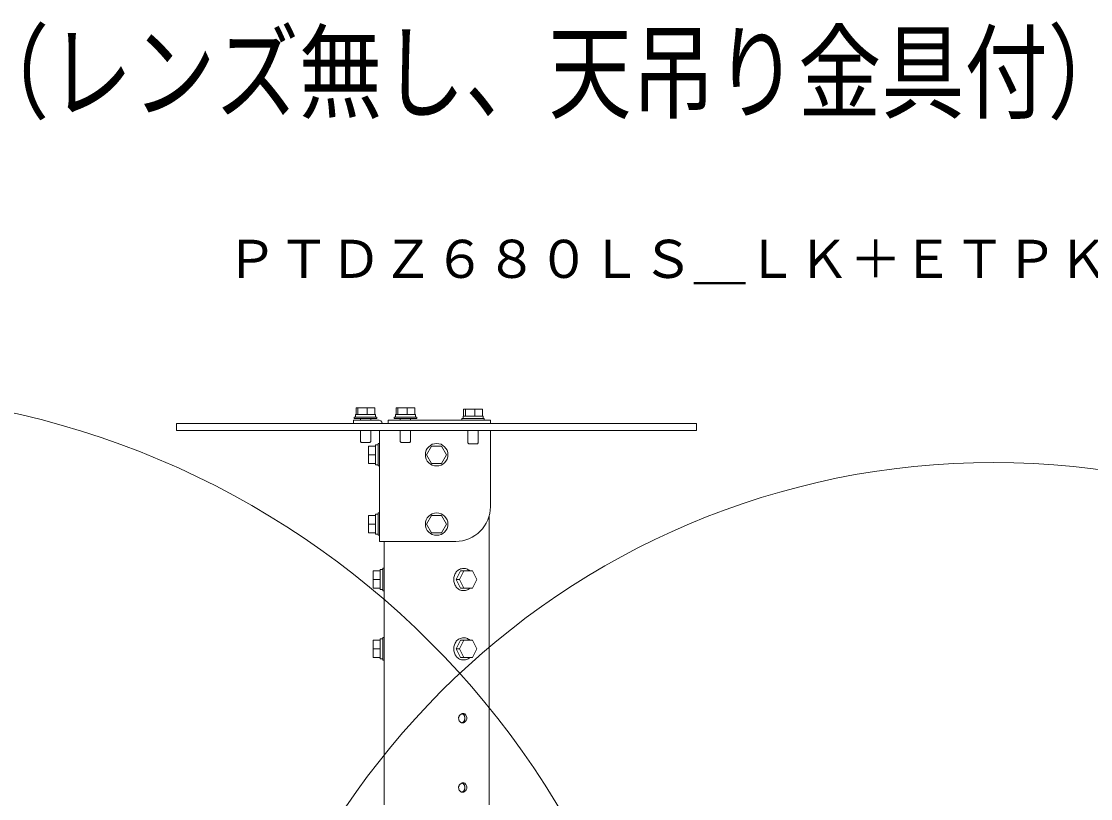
# Model space of a CAD drawing. Units: millimetres, scale not verified. Extents: x -62 to 72, y -57 to 57.
# Drawn here: x 5.04 to 46.17, y 26.92 to 56.8 of the extents above; entities that cross this region are included whole.
import ezdxf
from ezdxf.enums import TextEntityAlignment as Align

# ---------------------------------------------------------------- set-up
doc = ezdxf.new("R2010")
doc.units = ezdxf.units.MM
doc.header["$LTSCALE"] = 0.125
doc.layers.add('0-1_MOJI1', color=7, linetype='Continuous')
doc.layers.add('0-3_TOUROKU', color=7, linetype='Continuous')
doc.layers.add('0-5_GAIKEI', color=1, linetype='Continuous', lineweight=18)
doc.styles.add('ＭＳ ゴシック', font='')
doc.styles.get('ＭＳ ゴシック').set_extended_font_data('MS Gothic')

msp = doc.modelspace()

# ---------------------------------------------------------------- linework, layer by layer
at = {"layer": '0-5_GAIKEI'}
for p, q in [((17.9158, 41.9478), (18.6392, 41.9478)), ((17.9158, 41.9478), (17.9158, 41.6811)), ((17.9827, 41.6811), (17.9827, 41.9478)), ((18.6609, 41.6811), (17.9827, 41.6811)), ((18.3444, 41.6811), (18.3444, 41.9478)), ((18.6392, 41.6811), (18.6392, 41.9478)), ((18.6609, 41.6811), (18.6609, 41.5811)), ((19.3775, 41.5278), (19.3775, 41.5811)), ((19.3775, 41.5811), (20.2442, 41.5811)), ((19.4492, 41.9478), (20.1726, 41.9478)), ((19.4492, 41.9478), (19.4492, 41.6811)), ((19.516, 41.6811), (19.516, 41.9478)), ((20.1942, 41.6811), (19.516, 41.6811)), ((19.8777, 41.6811), (19.8777, 41.9478)), ((20.1726, 41.6811), (20.1726, 41.9478)), ((20.1942, 41.6811), (20.1942, 41.5811)), ((20.2442, 41.5811), (20.2442, 41.5278)), ((22.0492, 41.8944), (22.7726, 41.8944)), ((22.0492, 41.8944), (22.0492, 41.6278)), ((22.116, 41.6278), (22.116, 41.8944)), ((22.7942, 41.6278), (22.116, 41.6278)), ((22.4777, 41.6278), (22.4777, 41.8944)), ((22.7726, 41.6278), (22.7726, 41.8944)), ((22.7942, 41.6278), (22.7942, 41.5278)), ((18.7442, 41.4744), (17.8109, 41.4744)), ((17.8109, 41.4744), (17.8109, 41.3411)), ((18.0775, 41.4744), (18.0775, 41.5278)), ((18.4775, 41.5278), (18.4775, 41.4744)), ((23.0775, 41.4744), (19.1442, 41.4744)), ((19.1442, 41.4744), (19.1442, 41.3411)), ((20.2442, 41.5278), (19.3775, 41.5278)), ((19.6109, 41.4744), (19.6109, 41.5278)), ((20.0109, 41.5278), (20.0109, 41.4744)), ((22.8442, 41.5278), (22.8442, 41.4744)), ((23.0775, 41.3411), (23.0775, 41.4744)), ((18.0775, 40.6478), (18.0775, 41.0744)), ((18.4775, 41.0744), (18.4775, 40.6478)), ((19.6109, 40.6478), (19.6109, 41.0744)), ((20.0109, 41.0744), (20.0109, 40.6478)), ((22.2109, 40.5944), (22.2109, 41.0744)), ((22.6109, 41.0744), (22.6109, 40.5944)), ((18.1109, 40.6144), (18.0775, 40.6478)), ((18.1109, 40.6144), (18.4442, 40.6144)), ((18.6575, 40.4744), (18.3909, 40.4744)), ((18.4775, 40.6478), (18.4442, 40.6144)), ((18.6575, 40.5244), (18.7575, 40.5244)), ((18.7575, 40.5744), (18.8109, 40.5744)), ((18.7575, 39.7078), (18.7575, 40.5744)), ((19.6442, 40.6144), (19.6109, 40.6478)), ((19.6442, 40.6144), (19.9775, 40.6144)), ((20.0109, 40.6478), (19.9775, 40.6144)), ((20.8184, 40.4744), (20.626, 40.1411)), ((21.2033, 40.4744), (20.8184, 40.4744)), ((21.3958, 40.1411), (21.2033, 40.4744)), ((22.2442, 40.5611), (22.2109, 40.5944)), ((22.2442, 40.5611), (22.5775, 40.5611)), ((22.6109, 40.5944), (22.5775, 40.5611)), ((18.6575, 40.1411), (18.3909, 40.1411)), ((20.626, 40.1411), (20.8184, 39.8077)), ((21.2033, 39.8078), (21.3958, 40.1411)), ((18.8109, 39.7078), (18.7575, 39.7078)), ((20.8184, 39.8077), (21.2033, 39.8078)), ((18.6575, 37.8578), (18.7575, 37.8578)), ((18.7575, 37.9078), (18.8109, 37.9078)), ((18.7575, 37.0411), (18.7575, 37.9078)), ((18.6575, 37.8078), (18.3909, 37.8078)), ((18.6575, 37.4744), (18.3909, 37.4744)), ((20.8184, 37.8077), (20.626, 37.4744)), ((20.626, 37.4744), (20.8184, 37.1411)), ((21.2033, 37.8078), (20.8184, 37.8077)), ((21.3958, 37.4744), (21.2033, 37.8078)), ((21.2033, 37.1411), (21.3958, 37.4744)), ((18.8109, 37.0411), (18.7575, 37.0411)), ((20.8184, 37.1411), (21.2033, 37.1411)), ((18.8395, 35.6744), (18.5728, 35.6744)), ((18.8395, 35.7244), (18.9395, 35.7244)), ((18.9395, 35.7744), (18.9928, 35.7744)), ((18.9395, 34.9078), (18.9395, 35.7744)), ((21.7646, 35.3438), (21.9285, 35.6717)), ((22.0632, 35.6744), (21.8966, 35.3411)), ((21.9285, 35.6717), (21.9299, 35.6744)), ((21.9299, 35.6744), (22.3966, 35.6744)), ((22.5632, 35.3411), (22.3966, 35.6744)), ((18.8395, 35.3411), (18.5728, 35.3411)), ((21.7632, 35.3411), (21.7646, 35.3438)), ((21.7646, 35.3384), (21.7632, 35.3411)), ((21.7632, 35.3411), (21.8966, 35.3411)), ((21.9285, 35.0105), (21.7646, 35.3384)), ((21.8966, 35.3411), (22.0632, 35.0077)), ((21.9299, 35.0077), (21.9285, 35.0105)), ((22.3966, 35.0077), (21.9299, 35.0077)), ((22.3966, 35.0077), (22.5632, 35.3411)), ((18.9928, 34.9078), (18.9395, 34.9078)), ((18.8395, 33.0078), (18.5728, 33.0078)), ((18.8395, 33.0578), (18.9395, 33.0578)), ((18.9395, 33.1078), (18.9928, 33.1078)), ((18.9395, 32.2411), (18.9395, 33.1078)), ((21.7646, 32.6772), (21.9285, 33.005)), ((21.9285, 33.005), (21.9299, 33.0077)), ((21.9299, 33.0077), (22.3966, 33.0077)), ((22.5632, 32.6744), (22.3966, 33.0077)), ((18.8395, 32.6744), (18.5728, 32.6744)), ((21.7632, 32.6744), (21.7646, 32.6772)), ((21.7646, 32.6717), (21.7632, 32.6744)), ((21.7632, 32.6744), (21.8966, 32.6744)), ((21.9285, 32.3438), (21.7646, 32.6717)), ((22.3966, 32.3411), (22.5632, 32.6744)), ((18.9928, 32.2411), (18.9395, 32.2411)), ((21.9299, 32.3411), (21.9285, 32.3438)), ((22.3966, 32.3411), (21.9299, 32.3411))]:
    msp.add_line(p, q, dxfattribs=at)
at = {"layer": '0-5_GAIKEI', "color": 7}
for p, q in [((31.0109, 41.3411), (11.0109, 41.3411)), ((11.0109, 41.3411), (11.0109, 41.0744)), ((31.0109, 41.0744), (31.0109, 41.3411)), ((11.0109, 41.0744), (31.0109, 41.0744)), ((18.8109, 41.0744), (18.8109, 36.8078)), ((23.0775, 41.0744), (23.0775, 38.1411)), ((23.0275, 37.7794), (23.0275, 26.6744)), ((21.7442, 36.8078), (18.8109, 36.8078)), ((18.9942, 26.6744), (18.9942, 36.8078))]:
    msp.add_line(p, q, dxfattribs=at)
at = {"layer": '0-5_GAIKEI'}
msp.add_lwpolyline([(18.7109, 41.5811), (18.7109, 41.5278), (17.8442, 41.5278), (17.8442, 41.5811)], close=True, dxfattribs=at)
for points in [[(17.8942, 41.5811), (17.8942, 41.6811), (17.9821, 41.6811)], [(19.4275, 41.5811), (19.4275, 41.6811), (19.5155, 41.6811)], [(22.0275, 41.5278), (22.0275, 41.6278), (22.1155, 41.6278)], [(21.9775, 41.4744), (21.9775, 41.5278), (22.8442, 41.5278)], [(18.6575, 39.8078), (18.3909, 39.8078), (18.3909, 40.4744)], [(18.7575, 39.7578), (18.6575, 39.7578), (18.6575, 40.5244)], [(18.7575, 37.0911), (18.6575, 37.0911), (18.6575, 37.8578)], [(18.6575, 37.1411), (18.3909, 37.1411), (18.3909, 37.8078)], [(18.8395, 35.0078), (18.5728, 35.0078), (18.5728, 35.6744)], [(18.9395, 34.9578), (18.8395, 34.9578), (18.8395, 35.7244)], [(22.2864, 35.6744), (22.2582, 35.6991), (22.2274, 35.7206), (22.1936, 35.7381), (22.1574, 35.7515), (22.1194, 35.7608), (22.0801, 35.7661), (22.0402, 35.7672), (22.0003, 35.7643), (21.9609, 35.7574), (21.9228, 35.7464), (21.8864, 35.7313), (21.8524, 35.7123), (21.8213, 35.6893), (21.793, 35.6629), (21.7676, 35.6334), (21.7452, 35.6013), (21.7257, 35.567), (21.7091, 35.5311), (21.6955, 35.4938), (21.685, 35.4558), (21.6774, 35.4173), (21.6728, 35.379), (21.6713, 35.3411), (21.6728, 35.3032), (21.6774, 35.2649), (21.685, 35.2264), (21.6955, 35.1884), (21.7091, 35.1511), (21.7257, 35.1152), (21.7452, 35.0809), (21.7676, 35.0488), (21.793, 35.0193), (21.8213, 34.9929), (21.8524, 34.9699), (21.8864, 34.9509), (21.9228, 34.9358), (21.9609, 34.9248), (22.0003, 34.9179), (22.0402, 34.915)], [(22.0402, 34.915), (22.0801, 34.9161), (22.1193, 34.9213), (22.1574, 34.9307), (22.1936, 34.9441), (22.2274, 34.9615), (22.2582, 34.983), (22.2864, 35.0078)], [(18.8395, 32.3411), (18.5728, 32.3411), (18.5728, 33.0078)], [(18.9395, 32.2911), (18.8395, 32.2911), (18.8395, 33.0578)], [(22.2865, 33.0078), (22.2583, 33.0325), (22.2275, 33.054), (22.1937, 33.0715), (22.1575, 33.0849), (22.1195, 33.0942), (22.0802, 33.0994), (22.0403, 33.1006), (22.0004, 33.0977), (21.9611, 33.0907), (21.9229, 33.0797), (21.8865, 33.0647), (21.8525, 33.0456), (21.8214, 33.0227), (21.7931, 32.9962), (21.7677, 32.9667), (21.7453, 32.9346), (21.7258, 32.9004), (21.7092, 32.8644), (21.6957, 32.8272), (21.6851, 32.7891), (21.6775, 32.7507), (21.6729, 32.7123), (21.6714, 32.6744), (21.6729, 32.6366), (21.6775, 32.5982), (21.6851, 32.5597), (21.6957, 32.5217), (21.7092, 32.4845), (21.7258, 32.4485), (21.7453, 32.4142), (21.7677, 32.3821), (21.7931, 32.3527), (21.8214, 32.3262), (21.8525, 32.3032), (21.8865, 32.2842), (21.9229, 32.2691), (21.961, 32.2581), (22.0004, 32.2512), (22.0403, 32.2483)], [(22.0632, 33.0077), (21.8966, 32.6744), (22.0632, 32.3411)], [(22.0403, 32.2483), (22.0802, 32.2495), (22.1195, 32.2547), (22.1575, 32.264), (22.1937, 32.2774), (22.2275, 32.2949), (22.2583, 32.3164), (22.2865, 32.3411)], [(22.1738, 30.0078), (22.1712, 30.0387), (22.1637, 30.0704), (22.1515, 30.1012), (22.135, 30.1294), (22.1145, 30.1535), (22.1028, 30.1635), (22.0903, 30.1719), (22.0769, 30.1785), (22.0627, 30.183), (22.0479, 30.1856), (22.0325, 30.1863), (22.0169, 30.1851), (22.0011, 30.1823), (21.9696, 30.1718), (21.9396, 30.1555), (21.9123, 30.1342), (21.889, 30.1086), (21.8793, 30.0944), (21.8711, 30.0794), (21.8646, 30.0636), (21.86, 30.0473), (21.8572, 30.0304), (21.8562, 30.0132), (21.8593, 29.9785), (21.8685, 29.9444), (21.8829, 29.9122), (21.9019, 29.8833), (21.9247, 29.859), (21.9372, 29.849), (21.9505, 29.8406), (21.9642, 29.834), (21.9785, 29.8293), (21.9931, 29.8269), (22.008, 29.8266), (22.023, 29.8285), (22.038, 29.8324), (22.0529, 29.8381), (22.0676, 29.8455), (22.0955, 29.8648)], [(21.9806, 30.1857), (21.9931, 30.1813), (22.005, 30.1757), (22.0165, 30.1689), (22.0274, 30.1611), (22.0377, 30.1523), (22.0473, 30.1427), (22.0561, 30.1324), (22.0641, 30.1215), (22.0711, 30.11), (22.0773, 30.0981), (22.0826, 30.0858), (22.087, 30.0732), (22.0906, 30.0603), (22.0933, 30.0473), (22.0953, 30.0341), (22.0964, 30.0209), (22.0968, 30.0078), (22.0964, 29.9946), (22.0953, 29.9814), (22.0933, 29.9682), (22.0905, 29.9552), (22.087, 29.9423), (22.0825, 29.9297), (22.0772, 29.9174), (22.0711, 29.9055), (22.064, 29.894), (22.0561, 29.8831), (22.0473, 29.8728), (22.0377, 29.8632), (22.0274, 29.8544), (22.0165, 29.8466), (22.005, 29.8398), (21.993, 29.8342), (21.9806, 29.8299)], [(22.0955, 29.8648), (22.1208, 29.8888), (22.1424, 29.9164), (22.1591, 29.9462), (22.17, 29.9771), (22.1728, 29.9925), (22.1738, 30.0078)], [(22.1738, 27.3411), (22.1712, 27.3721), (22.1637, 27.4037), (22.1515, 27.4345), (22.135, 27.4627), (22.1145, 27.4868), (22.1028, 27.4969), (22.0903, 27.5053), (22.0769, 27.5118), (22.0627, 27.5164), (22.0479, 27.5189), (22.0325, 27.5196), (22.0169, 27.5185), (22.0011, 27.5156), (21.9696, 27.5051), (21.9396, 27.4889), (21.9123, 27.4676), (21.889, 27.4419), (21.8793, 27.4277), (21.8711, 27.4127), (21.8646, 27.397), (21.86, 27.3806), (21.8572, 27.3638), (21.8562, 27.3466), (21.8593, 27.3118), (21.8685, 27.2777), (21.8829, 27.2456), (21.9019, 27.2167), (21.9247, 27.1923), (21.9372, 27.1823), (21.9505, 27.1739), (21.9642, 27.1673), (21.9785, 27.1627), (21.9931, 27.1602), (22.008, 27.1599), (22.023, 27.1618), (22.038, 27.1657), (22.0529, 27.1715), (22.0676, 27.1789), (22.0955, 27.1981)], [(21.9806, 27.519), (21.9931, 27.5147), (22.005, 27.509), (22.0165, 27.5023), (22.0274, 27.4944), (22.0377, 27.4857), (22.0473, 27.4761), (22.0561, 27.4657), (22.0641, 27.4548), (22.0711, 27.4433), (22.0773, 27.4314), (22.0826, 27.4191), (22.087, 27.4065), (22.0906, 27.3936), (22.0933, 27.3806), (22.0953, 27.3675), (22.0964, 27.3543), (22.0968, 27.3411), (22.0964, 27.3279), (22.0953, 27.3147), (22.0933, 27.3016), (22.0905, 27.2885), (22.087, 27.2757), (22.0825, 27.2631), (22.0772, 27.2508), (22.0711, 27.2389), (22.064, 27.2274), (22.0561, 27.2164), (22.0473, 27.2061), (22.0377, 27.1965), (22.0274, 27.1877), (22.0165, 27.1799), (22.005, 27.1731), (21.993, 27.1675), (21.9806, 27.1632)], [(22.0955, 27.1981), (22.1208, 27.2221), (22.1424, 27.2497), (22.1591, 27.2796), (22.17, 27.3104), (22.1728, 27.3259), (22.1738, 27.3411)]]:
    msp.add_lwpolyline(points, dxfattribs=at)
for centre, radius in [((-2.3827, 9.8003), 32.7204), ((21.0109, 40.1411), 0.4333), ((42.4334, 9.7996), 30.0448), ((21.0109, 37.4744), 0.4333)]:
    msp.add_circle(centre, radius, dxfattribs=at)
msp.add_arc((18.7442, 41.2744), 0.2, 19.46138, 90.00002, dxfattribs=at)
at = {"layer": '0-5_GAIKEI', "color": 7}
msp.add_arc((21.7442, 38.1411), 1.3333, 270, 0.00004, dxfattribs=at)

# ---------------------------------------------------------------- texts
at = {"layer": '0-1_MOJI1', "style": 'ＭＳ ゴシック', "width": 0.8}
msp.add_text('ＤＬＰ方式プロジェクター（レンズ無し、天吊り金具付）', height=2.933, dxfattribs=at).set_placement((-35.4976, 52.4991), align=Align.BOTTOM_LEFT)
at = {"layer": '0-3_TOUROKU', "style": 'ＭＳ ゴシック'}
msp.add_text('ＰＴＤＺ６８０ＬＳ＿ＬＫ＋ＥＴＰＫＤ５６Ｈ', height=1.466, dxfattribs=at).set_placement((12.9024, 46.4991), align=Align.BOTTOM_LEFT)

doc.saveas('drawing.dxf')
